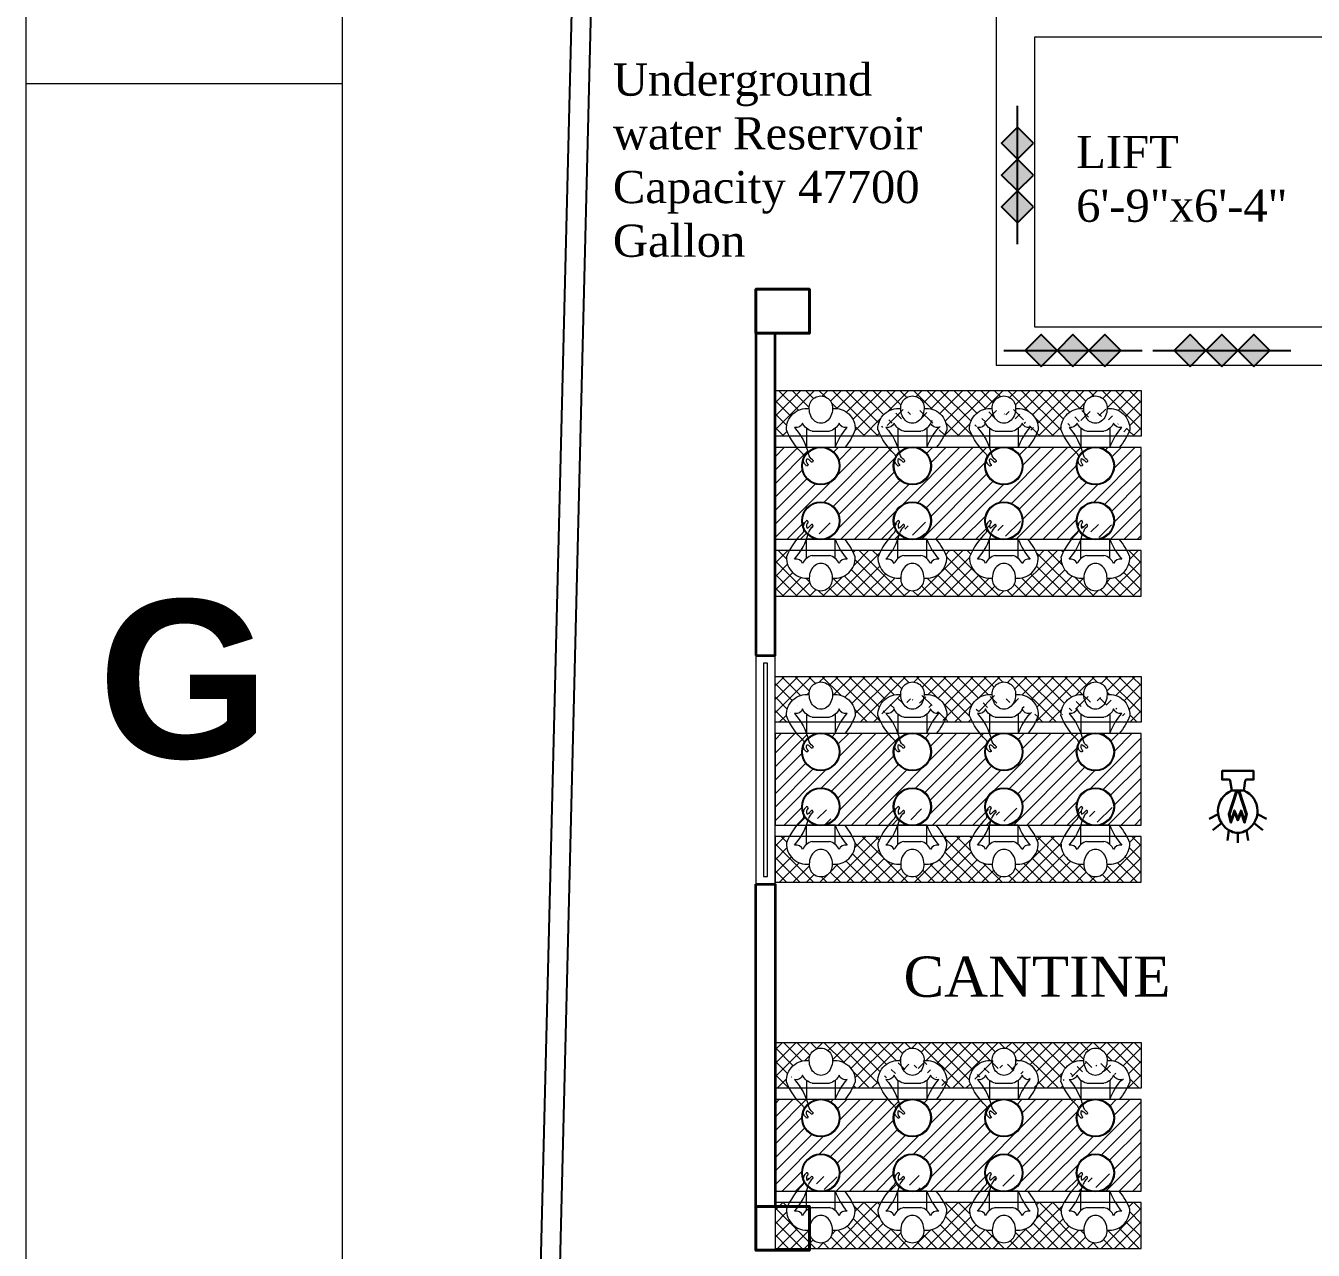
# Model space of a CAD drawing. Header units: inches. Extents: x -250485 to 735580, y -140410 to 288049.
# Drawn here: x 22078.7 to 22416.3, y 21470.8 to 21791.9 of the extents above; entities that cross this region are included whole.
import ezdxf

# ---------------------------------------------------------------- set-up
doc = ezdxf.new("R2010")
doc.units = ezdxf.units.IN
doc.header["$MEASUREMENT"] = 0
for name, color, linetype, lineweight in [('A column', 106, 'Continuous', 40), ('A stair', 210, 'Continuous', 0), ('A WALL', 7, 'Continuous', 35), ('A window', 150, 'Continuous', 0), ('Dim. Road', 7, 'Continuous', 0), ('DIM_WORKING', 7, 'Continuous', 0), ('Emergency Light', 251, 'Continuous', 15), ('Inline', 7, 'Continuous', 0), ('Layer1', 134, 'Continuous', 0), ('MAN', 215, 'Continuous', 0), ('New window', 132, 'Continuous', 35), ('Outline', 7, 'Continuous', 0), ('Scale', 7, 'Continuous', 0), ('Scale_Text', 7, 'Continuous', 0), ('Table', 244, 'Continuous', 0), ('Titelblk', 7, 'Continuous', 25), ('TITLE', 7, 'Continuous', 20)]:
    doc.layers.add(name, color=color, linetype=linetype, lineweight=lineweight)
for name, color, linetype in [('A site line', 7, 'Continuous'), ('BOUNDARY_WALLP1', 7, 'Continuous'), ('fire rated wall', 7, 'Continuous')]:
    doc.layers.add(name, color=color, linetype=linetype)
doc.styles.add('ARCH', font='times.ttf')
doc.styles.get("Standard").update_dxf_attribs({"font": 'arialbd.ttf', "height": 24})

# ---------------------------------------------------------------- blocks, each defined once
blk = doc.blocks.new('A$C410B7781')
at = {"layer": 'A window', "ltscale": 30}
blk.add_lwpolyline([(-51.03998660205979, 7.559126081134308), (-51.03998660205979, 2.559126081134309), (8.960013397940202, 2.559126081134309), (8.960013397940202, 7.559126081134308), (-51.03998660205979, 7.559126081134308)], dxfattribs=at)
blk.add_lwpolyline([(-49.03998660205979, 5.559126081134308), (-49.03998660205979, 4.559126081134308), (6.960013397940202, 4.559126081134308), (6.960013397940202, 5.559126081134308)], close=True, dxfattribs=at)
blk = doc.blocks.new('A$C09397776')
at = {"layer": 'Dim. Road'}
h = blk.add_hatch(dxfattribs=at)
h.set_pattern_fill('ANSI37', color=256, scale=20, style=0)
h.set_pattern_definition([(315, (-26359.04783966094, -17857.67955498254), (-1.767766952966368, -1.767766952966368), []), (225, (-26359.04783966094, -17857.67955498254), (-1.767766952966368, 1.767766952966368), [])])
edge = h.paths.add_edge_path()
edge.add_ellipse((-15.61941888958608, 43.86728897911961), major_axis=(-3.824465016097743, -3.824465016097743), ratio=0.9999999999986215, start_angle=219.0824386951599, end_angle=316.9644912572138)
edge.add_ellipse((-4.798922951860731, 50.06321535939786), major_axis=(12.32887152460546, -12.32887152460546), ratio=0.9999999999997912, start_angle=246.4687264487281, end_angle=252.5456693068054)
edge.add_line((-20.25811776298724, 41.99999999999636), (-27.7754511202329, 41.99999999999636))
edge.add_ellipse((-43.23464593135212, 50.06321535939786), major_axis=(-12.32887152461352, -12.32887152461352), ratio=0.9999999999990136, start_angle=107.4543306931802, end_angle=113.5312735512598)
edge.add_ellipse((-32.38058111040664, 43.86728897911961), major_axis=(3.824465016097614, -3.824465016097614), ratio=0.9999999999989444, start_angle=43.03550874277702, end_angle=141.2748355398732)
edge.add_ellipse((-36.01663316393024, 49.47389356864732), major_axis=(2.159226453881532, -2.159226453881534), ratio=0.9999999999917561, start_angle=40.67287791700416, end_angle=229.2597297158363)
edge.add_ellipse((-39.61941888958609, 43.86728897911961), major_axis=(-3.824465016097743, -3.824465016097743), ratio=0.9999999999986215, start_angle=219.0824386951599, end_angle=316.9644912572138)
edge.add_ellipse((-28.79892295186073, 50.06321535939786), major_axis=(12.32887152460546, -12.32887152460546), ratio=0.9999999999997912, start_angle=246.4687264487281, end_angle=252.5456693068054)
edge.add_line((-44.25811776298724, 42), (-51.77545112022563, 42))
edge.add_ellipse((-67.23464593135213, 50.06321535939786), major_axis=(-12.32887152461352, -12.32887152461352), ratio=0.9999999999990136, start_angle=107.4543306931802, end_angle=113.5312735512598)
edge.add_ellipse((-56.38058111040664, 43.86728897911961), major_axis=(3.824465016097614, -3.824465016097614), ratio=0.9999999999989444, start_angle=43.03550874277702, end_angle=141.2748355398732)
edge.add_ellipse((-60.01663316393024, 49.47389356864732), major_axis=(2.159226453881532, -2.159226453881534), ratio=0.9999999999917561, start_angle=40.67287791700416, end_angle=229.2597297158363)
edge.add_ellipse((-63.61941888958606, 43.86728897911961), major_axis=(-3.824465016097743, -3.824465016097743), ratio=0.9999999999986215, start_angle=219.0824386951599, end_angle=316.9644912572138)
edge.add_ellipse((-52.79892295186072, 50.06321535939786), major_axis=(12.32887152460546, -12.32887152460546), ratio=0.9999999999997912, start_angle=246.4687264487281, end_angle=252.5456693068054)
edge.add_line((-68.2581177629836, 42), (-75.77545112022563, 42.00000000000364))
edge.add_ellipse((-91.23464593135213, 50.06321535939786), major_axis=(-12.32887152461352, -12.32887152461352), ratio=0.9999999999990136, start_angle=107.4543306931802, end_angle=113.5312735512598)
edge.add_ellipse((-80.38058111040664, 43.86728897911961), major_axis=(3.824465016097614, -3.824465016097614), ratio=0.9999999999989444, start_angle=43.03550874277702, end_angle=141.2748355398732)
edge.add_ellipse((-84.01663316393024, 49.47389356864732), major_axis=(2.159226453881532, -2.159226453881534), ratio=0.9999999999917561, start_angle=40.67287791700416, end_angle=229.2597297158363)
edge.add_ellipse((-87.61941888958609, 43.86728897911961), major_axis=(-3.824465016097743, -3.824465016097743), ratio=0.9999999999986215, start_angle=219.0824386951599, end_angle=316.9644912572138)
edge.add_ellipse((-76.79892295186073, 50.06321535939786), major_axis=(12.32887152460546, -12.32887152460546), ratio=0.9999999999997912, start_angle=246.4687264487281, end_angle=252.5456693068054)
edge.add_line((-92.25811776298359, 41.99999999999636), (-96, 42))
edge.add_line((-96, 42), (-96, 54))
edge.add_line((-96, 54), (0, 54))
edge.add_line((0, 54), (0, 42))
edge.add_line((0, 42), (-3.775451120229263, 42))
edge.add_ellipse((-19.23464593135213, 50.06321535939786), major_axis=(-12.32887152461352, -12.32887152461352), ratio=0.9999999999990136, start_angle=107.4543306931802, end_angle=113.5312735512598)
edge.add_ellipse((-8.380581110406638, 43.86728897911961), major_axis=(3.824465016097614, -3.824465016097614), ratio=0.9999999999989444, start_angle=43.03550874277702, end_angle=141.2748355398732)
edge.add_ellipse((-12.01663316393023, 49.47389356864732), major_axis=(2.159226453881532, -2.159226453881534), ratio=0.9999999999917561, start_angle=40.67287791700416, end_angle=229.2597297158363)
h = blk.add_hatch(dxfattribs=at)
h.set_pattern_fill('ANSI31', color=256, scale=20, style=0)
h.set_pattern_definition([(45, (-26359.04783966094, 17911.67955498254), (-1.767766952966368, 1.767766952966368), [])])
edge = h.paths.add_edge_path()
edge.add_arc((-36, 19.79418355154848), 4.794183551552123, -45.844183155410576, 4.348521542851813e-11, ccw=False)
edge.add_ellipse((-16.1398531349223, 20.95448711443896), major_axis=(-12.12609851485918, 12.12609851485918), ratio=0.9999999999986376, start_angle=60.55908460781412, end_angle=65.31754463694847)
edge.add_line((-32.2217875206661, 15.00000000000364), (-12, 15))
edge.add_arc((-12, 19.79418355155212), 4.794183551552123, 180, 270, ccw=False)
edge.add_arc((-12, 19.79418355155212), 4.794183551552123, 0, 180, ccw=False)
edge.add_arc((-12, 19.79418355154848), 4.794183551552123, -45.844183155410576, 4.348521542851813e-11, ccw=False)
edge.add_ellipse((7.860146865077696, 20.95448711443896), major_axis=(-12.12609851485918, 12.12609851485918), ratio=0.9999999999986376, start_angle=60.55908460781412, end_angle=65.31754463694847)
edge.add_line((-8.221787520666112, 15), (3.637978807091713e-12, 15))
edge.add_line((3.638e-12, 15), (0, 39))
edge.add_line((0, 39), (-8.221787520666112, 39))
edge.add_ellipse((7.860146865077696, 33.04551288556104), major_axis=(-12.12609851485918, -12.12609851485918), ratio=0.9999999999986376, start_angle=294.6824553630515, end_angle=298.6651490884914)
edge.add_arc((-12.00000000000364, 34.20581644845152), 5, 26.880474527127603, 47.101955678869786, ccw=False)
edge.add_ellipse((-6.496668456620682, 36.64882565799781), major_axis=(-0.7438983915988749, -0.7438983915988749), ratio=0.9999999999988024, start_angle=276.8864055725563, end_angle=321.7483321821769)
edge.add_ellipse((-9.267025563920466, 35.77560678690498), major_axis=(1.330345823937539, -1.330345823937539), ratio=0.9999999999972016, start_angle=61.27693460762458, end_angle=68.4798283636012, ccw=False)
edge.add_ellipse((-9.267025563920466, 35.77560678690498), major_axis=(1.330345823937539, -1.330345823937539), ratio=0.9999999999972016, start_angle=38.19428221332671, end_angle=61.27693460762455)
edge.add_arc((-12, 34.20581644844424), 5, 4.172306944383308e-11, 24.798073079931385, ccw=False)
edge.add_arc((-12, 34.20581644844788), 5, -180, 0, ccw=False)
edge.add_arc((-12, 34.20581644844788), 5, 106.496575116943, 180, ccw=False)
edge.add_line((-13.41979015140532, 39), (-15.77821247933389, 39))
edge.add_line((-15.77821247933389, 39), (-32.22178752066247, 38.99999999999636))
edge.add_ellipse((-16.1398531349223, 33.04551288556104), major_axis=(-12.12609851485918, -12.12609851485918), ratio=0.9999999999986376, start_angle=294.6824553630515, end_angle=298.6651490884914)
edge.add_arc((-36.00000000000364, 34.20581644845152), 5, 26.880474527127603, 47.101955678869786, ccw=False)
edge.add_ellipse((-30.49666845662069, 36.64882565799781), major_axis=(-0.7438983915988749, -0.7438983915988749), ratio=0.9999999999988024, start_angle=276.8864055725563, end_angle=321.7483321821769)
edge.add_ellipse((-33.26702556392047, 35.77560678690498), major_axis=(1.330345823937539, -1.330345823937539), ratio=0.9999999999972016, start_angle=61.27693460762458, end_angle=68.4798283636012, ccw=False)
edge.add_ellipse((-33.26702556392047, 35.77560678690498), major_axis=(1.330345823937539, -1.330345823937539), ratio=0.9999999999972016, start_angle=38.19428221332671, end_angle=61.27693460762455)
edge.add_arc((-36, 34.2058164484406), 5, 8.338929546880536e-11, 24.79807308034202, ccw=False)
edge.add_arc((-36, 34.20581644844788), 5, -180, 0, ccw=False)
edge.add_arc((-36, 34.20581644844788), 5, 106.496575116943, 180, ccw=False)
edge.add_line((-37.41979015140532, 39), (-39.7782124793339, 39))
edge.add_line((-39.7782124793339, 39), (-56.22178752066611, 39))
edge.add_ellipse((-40.1398531349223, 33.04551288556104), major_axis=(-12.12609851485918, -12.12609851485918), ratio=0.9999999999986376, start_angle=294.6824553630515, end_angle=298.6651490884914)
edge.add_arc((-60.00000000000365, 34.20581644845152), 5, 26.880474527127603, 47.101955678869786, ccw=False)
edge.add_ellipse((-54.49666845662068, 36.64882565799781), major_axis=(-0.7438983915988749, -0.7438983915988749), ratio=0.9999999999988024, start_angle=276.8864055725563, end_angle=321.7483321821769)
edge.add_ellipse((-57.26702556392047, 35.77560678690498), major_axis=(1.330345823937539, -1.330345823937539), ratio=0.9999999999972016, start_angle=61.27693460762458, end_angle=68.4798283636012, ccw=False)
edge.add_ellipse((-57.26702556392047, 35.77560678690498), major_axis=(1.330345823937539, -1.330345823937539), ratio=0.9999999999972016, start_angle=38.19428221332671, end_angle=61.27693460762455)
edge.add_arc((-60, 34.20581644844424), 5, 4.172306944383308e-11, 24.798073079745222, ccw=False)
edge.add_arc((-60, 34.20581644844788), 5, -180, 0, ccw=False)
edge.add_arc((-60, 34.20581644844788), 5, 106.496575116943, 180, ccw=False)
edge.add_line((-61.41979015140532, 39), (-63.77821247933389, 39))
edge.add_line((-63.77821247933389, 39), (-80.22178752066976, 39))
edge.add_ellipse((-64.13985313492229, 33.04551288556104), major_axis=(-12.12609851485918, -12.12609851485918), ratio=0.9999999999986376, start_angle=294.6824553630515, end_angle=298.6651490884914)
edge.add_arc((-84.00000000000364, 34.20581644845152), 5, 26.880474527127603, 47.101955678869786, ccw=False)
edge.add_ellipse((-78.49666845662068, 36.64882565799781), major_axis=(-0.7438983915988749, -0.7438983915988749), ratio=0.9999999999988024, start_angle=276.8864055725563, end_angle=321.7483321821769)
edge.add_ellipse((-81.26702556392046, 35.77560678690498), major_axis=(1.330345823937539, -1.330345823937539), ratio=0.9999999999972016, start_angle=61.27693460762458, end_angle=68.4798283636012, ccw=False)
edge.add_ellipse((-81.26702556392046, 35.77560678690498), major_axis=(1.330345823937539, -1.330345823937539), ratio=0.9999999999972016, start_angle=38.19428221332671, end_angle=61.27693460762455)
edge.add_arc((-84, 34.20581644845152), 5, -4.172306944383308e-11, 24.798073079893527, ccw=False)
edge.add_arc((-84, 34.20581644844788), 5, -180, 0, ccw=False)
edge.add_arc((-84, 34.20581644844788), 5, 106.496575116943, 180, ccw=False)
edge.add_line((-85.41979015140531, 39), (-87.77821247933387, 39))
edge.add_line((-87.77821247933387, 39), (-95.99999999999636, 39))
edge.add_line((-95.99999999999636, 39), (-95.99999999999636, 15))
edge.add_line((-95.99999999999636, 15), (-84, 15))
edge.add_arc((-84, 19.79418355155212), 4.794183551552123, 180, 270, ccw=False)
edge.add_arc((-84, 19.79418355155212), 4.794183551552123, 0, 180, ccw=False)
edge.add_arc((-84, 19.79418355154848), 4.794183551552123, -45.844183155410576, 4.348521542851813e-11, ccw=False)
edge.add_ellipse((-64.13985313492229, 20.95448711443896), major_axis=(-12.12609851485918, 12.12609851485918), ratio=0.9999999999986376, start_angle=60.55908460781412, end_angle=65.31754463694847)
edge.add_line((-80.22178752066611, 15), (-60, 15))
edge.add_arc((-60, 19.79418355155212), 4.794183551552123, 180, 270, ccw=False)
edge.add_arc((-60, 19.79418355155212), 4.794183551552123, 0, 180, ccw=False)
edge.add_arc((-60, 19.79418355154848), 4.794183551552123, -45.844183155410576, 4.348521542851813e-11, ccw=False)
edge.add_ellipse((-40.1398531349223, 20.95448711443896), major_axis=(-12.12609851485918, 12.12609851485918), ratio=0.9999999999986376, start_angle=60.55908460781412, end_angle=65.31754463694847)
edge.add_line((-56.22178752066611, 15), (-36, 15))
edge.add_arc((-36, 19.79418355155212), 4.794183551552123, 180, 270, ccw=False)
edge.add_arc((-36, 19.79418355155212), 4.794183551552123, 0, 180, ccw=False)
h = blk.add_hatch(color=256, dxfattribs=at)
edge = h.paths.add_edge_path(flags=16)
edge.add_arc((-84, 34.20581644844788), 4.794183551552123, 0, 360)
edge = h.paths.add_edge_path()
edge.add_arc((-84, 34.20581644844788), 5, 0, 360)
h = blk.add_hatch(color=256, dxfattribs=at)
edge = h.paths.add_edge_path(flags=16)
edge.add_arc((-60, 34.20581644844788), 4.794183551552123, 0, 360)
edge = h.paths.add_edge_path()
edge.add_arc((-60, 34.20581644844788), 5, 0, 360)
h = blk.add_hatch(color=256, dxfattribs=at)
edge = h.paths.add_edge_path(flags=16)
edge.add_arc((-36, 34.20581644844788), 4.794183551552123, 0, 360)
edge = h.paths.add_edge_path()
edge.add_arc((-36, 34.20581644844788), 5, 0, 360)
h = blk.add_hatch(color=256, dxfattribs=at)
edge = h.paths.add_edge_path(flags=16)
edge.add_arc((-12, 34.20581644844788), 4.794183551552123, 0, 360)
edge = h.paths.add_edge_path()
edge.add_arc((-12, 34.20581644844788), 5, 0, 360)
h = blk.add_hatch(color=256, dxfattribs=at)
edge = h.paths.add_edge_path(flags=16)
edge.add_arc((-84, 19.79418355155212), 4.794183551552123, 0, 360)
edge = h.paths.add_edge_path()
edge.add_arc((-84, 19.79418355155212), 5, 0, 360)
h = blk.add_hatch(color=256, dxfattribs=at)
edge = h.paths.add_edge_path(flags=16)
edge.add_arc((-60, 19.79418355155212), 4.794183551552123, 0, 360)
edge = h.paths.add_edge_path()
edge.add_arc((-60, 19.79418355155212), 5, 0, 360)
h = blk.add_hatch(color=256, dxfattribs=at)
edge = h.paths.add_edge_path(flags=16)
edge.add_arc((-36, 19.79418355155212), 4.794183551552123, 0, 360)
edge = h.paths.add_edge_path()
edge.add_arc((-36, 19.79418355155212), 5, 0, 360)
h = blk.add_hatch(color=256, dxfattribs=at)
edge = h.paths.add_edge_path(flags=16)
edge.add_arc((-12, 19.79418355155212), 4.794183551552123, 0, 360)
edge = h.paths.add_edge_path()
edge.add_arc((-12, 19.79418355155212), 5, 0, 360)
h = blk.add_hatch(dxfattribs=at)
h.set_pattern_fill('ANSI37', color=256, scale=20, style=0)
h.set_pattern_definition([(45, (-26359.04783966094, 17911.67955498254), (-1.767766952966368, 1.767766952966368), []), (135, (-26359.04783966094, 17911.67955498254), (-1.767766952966368, -1.767766952966368), [])])
edge = h.paths.add_edge_path()
edge.add_ellipse((-15.61941888958608, 10.13271102088038), major_axis=(-3.824465016097743, 3.824465016097743), ratio=0.9999999999986215, start_angle=43.03550874278619, end_angle=140.9175613048401, ccw=False)
edge.add_ellipse((-4.798922951860731, 3.936784640602127), major_axis=(12.32887152460546, 12.32887152460546), ratio=0.9999999999997912, start_angle=107.4543306931946, end_angle=113.53127355127191, ccw=False)
edge.add_line((-20.25811776298724, 12.00000000000364), (-27.7754511202329, 12.00000000000364))
edge.add_ellipse((-43.23464593135212, 3.936784640602127), major_axis=(-12.32887152461352, 12.32887152461352), ratio=0.9999999999990136, start_angle=246.4687264487402, end_angle=252.5456693068198, ccw=False)
edge.add_ellipse((-32.38058111040664, 10.13271102088038), major_axis=(3.824465016097614, 3.824465016097614), ratio=0.9999999999989444, start_angle=218.7251644601268, end_angle=316.96449125722296, ccw=False)
edge.add_ellipse((-36.01663316393024, 4.526106431352672), major_axis=(2.159226453881532, 2.159226453881534), ratio=0.9999999999917561, start_angle=130.7402702841637, end_angle=319.32712208299586, ccw=False)
edge.add_ellipse((-39.61941888958609, 10.13271102088038), major_axis=(-3.824465016097743, 3.824465016097743), ratio=0.9999999999986215, start_angle=43.03550874278619, end_angle=140.9175613048401, ccw=False)
edge.add_ellipse((-28.79892295186073, 3.936784640602127), major_axis=(12.32887152460546, 12.32887152460546), ratio=0.9999999999997912, start_angle=107.4543306931946, end_angle=113.53127355127191, ccw=False)
edge.add_line((-44.25811776298724, 12), (-51.77545112022563, 12))
edge.add_ellipse((-67.23464593135213, 3.936784640602127), major_axis=(-12.32887152461352, 12.32887152461352), ratio=0.9999999999990136, start_angle=246.4687264487402, end_angle=252.5456693068198, ccw=False)
edge.add_ellipse((-56.38058111040664, 10.13271102088038), major_axis=(3.824465016097614, 3.824465016097614), ratio=0.9999999999989444, start_angle=218.7251644601268, end_angle=316.96449125722296, ccw=False)
edge.add_ellipse((-60.01663316393024, 4.526106431352672), major_axis=(2.159226453881532, 2.159226453881534), ratio=0.9999999999917561, start_angle=130.7402702841637, end_angle=319.32712208299586, ccw=False)
edge.add_ellipse((-63.61941888958606, 10.13271102088038), major_axis=(-3.824465016097743, 3.824465016097743), ratio=0.9999999999986215, start_angle=43.03550874278619, end_angle=140.9175613048401, ccw=False)
edge.add_ellipse((-52.79892295186072, 3.936784640602127), major_axis=(12.32887152460546, 12.32887152460546), ratio=0.9999999999997912, start_angle=107.4543306931946, end_angle=113.53127355127191, ccw=False)
edge.add_line((-68.2581177629836, 12), (-75.77545112022563, 11.99999999999636))
edge.add_ellipse((-91.23464593135213, 3.936784640602127), major_axis=(-12.32887152461352, 12.32887152461352), ratio=0.9999999999990136, start_angle=246.4687264487402, end_angle=252.5456693068198, ccw=False)
edge.add_ellipse((-80.38058111040664, 10.13271102088038), major_axis=(3.824465016097614, 3.824465016097614), ratio=0.9999999999989444, start_angle=218.7251644601268, end_angle=316.96449125722296, ccw=False)
edge.add_ellipse((-84.01663316393024, 4.526106431352672), major_axis=(2.159226453881532, 2.159226453881534), ratio=0.9999999999917561, start_angle=130.7402702841637, end_angle=319.32712208299586, ccw=False)
edge.add_ellipse((-87.61941888958609, 10.13271102088038), major_axis=(-3.824465016097743, 3.824465016097743), ratio=0.9999999999986215, start_angle=43.03550874278619, end_angle=140.9175613048401, ccw=False)
edge.add_ellipse((-76.79892295186073, 3.936784640602127), major_axis=(12.32887152460546, 12.32887152460546), ratio=0.9999999999997912, start_angle=107.4543306931946, end_angle=113.53127355127191, ccw=False)
edge.add_line((-92.25811776298359, 12.00000000000364), (-96, 12))
edge.add_line((-96, 12), (-96, 0))
edge.add_line((-96, 0), (0, 0))
edge.add_line((0, 0), (0, 12))
edge.add_line((0, 12), (-3.775451120229263, 12))
edge.add_ellipse((-19.23464593135213, 3.936784640602127), major_axis=(-12.32887152461352, 12.32887152461352), ratio=0.9999999999990136, start_angle=246.4687264487402, end_angle=252.5456693068198, ccw=False)
edge.add_ellipse((-8.380581110406638, 10.13271102088038), major_axis=(3.824465016097614, 3.824465016097614), ratio=0.9999999999989444, start_angle=218.7251644601268, end_angle=316.96449125722296, ccw=False)
edge.add_ellipse((-12.01663316393023, 4.526106431352672), major_axis=(2.159226453881532, 2.159226453881534), ratio=0.9999999999917561, start_angle=130.7402702841637, end_angle=319.32712208299586, ccw=False)
for centre, radius in [((-84, 34.20581644844788), 5), ((-84, 34.20581644844788), 4.794183551552123), ((-60, 34.20581644844788), 5), ((-60, 34.20581644844788), 4.794183551552123), ((-36, 34.20581644844788), 5), ((-36, 34.20581644844788), 4.794183551552123), ((-12, 34.20581644844788), 5), ((-12, 34.20581644844788), 4.794183551552123), ((-84, 19.79418355155212), 5), ((-84, 19.79418355155212), 4.794183551552123), ((-60, 19.79418355155212), 5), ((-60, 19.79418355155212), 4.794183551552123), ((-36, 19.79418355155212), 5), ((-36, 19.79418355155212), 4.794183551552123), ((-12, 19.79418355155212), 5), ((-12, 19.79418355155212), 4.794183551552123)]:
    blk.add_circle(centre, radius, dxfattribs=at)
at = {"layer": 'MAN'}
for p, q in [((-87.77821247933387, 44.05974658159538), (-87.77821247933387, 39)), ((-80.22178752066611, 44.05974658159538), (-80.22178752066611, 39)), ((-63.77821247933389, 44.05974658159538), (-63.77821247933389, 39)), ((-56.22178752066611, 44.05974658159538), (-56.22178752066611, 39)), ((-39.7782124793339, 44.05974658159538), (-39.7782124793339, 39)), ((-32.2217875206661, 44.05974658159538), (-32.2217875206661, 39)), ((-15.77821247933389, 44.05974658159538), (-15.77821247933389, 39)), ((-8.221787520666112, 44.05974658159538), (-8.221787520666112, 39)), ((-81.75959284828058, 43.30194720692086), (-86.24040715171942, 43.30194720692086)), ((-57.75959284828059, 43.30194720692086), (-62.24040715171941, 43.30194720692086)), ((-33.75959284828059, 43.30194720692086), (-38.24040715171941, 43.30194720692086)), ((-9.75959284828059, 43.30194720692086), (-14.24040715171941, 43.30194720692086)), ((-87.77821247933387, 39), (-80.22178752066611, 39)), ((-63.77821247933389, 39), (-56.22178752066611, 39)), ((-39.7782124793339, 39), (-32.2217875206661, 39)), ((-15.77821247933389, 39), (-8.221787520666112, 39)), ((-87.77821247933387, 15), (-80.22178752066611, 15)), ((-87.77821247933387, 9.940253418404607), (-87.77821247933387, 15)), ((-80.22178752066611, 9.940253418404607), (-80.22178752066611, 15)), ((-63.77821247933389, 15), (-56.22178752066611, 15)), ((-63.77821247933389, 9.940253418404607), (-63.77821247933389, 15)), ((-56.22178752066611, 9.940253418404607), (-56.22178752066611, 15)), ((-39.7782124793339, 15), (-32.2217875206661, 15)), ((-39.7782124793339, 9.940253418404607), (-39.7782124793339, 15)), ((-32.2217875206661, 9.940253418404607), (-32.2217875206661, 15)), ((-15.77821247933389, 15), (-8.221787520666112, 15)), ((-15.77821247933389, 9.940253418404607), (-15.77821247933389, 15)), ((-8.221787520666112, 9.940253418404607), (-8.221787520666112, 15)), ((-81.75959284828058, 10.69805279307911), (-86.24040715171942, 10.69805279307911)), ((-57.75959284828059, 10.69805279307911), (-62.24040715171941, 10.69805279307911)), ((-33.75959284828059, 10.69805279307911), (-38.24040715171941, 10.69805279307911)), ((-9.75959284828059, 10.69805279307911), (-14.24040715171941, 10.69805279307911))]:
    blk.add_line(p, q, dxfattribs=at)
for centre, major_axis, ratio, start_param, end_param in [((-84.01663316393024, 49.47389356864732), (2.15922645388153, -2.159226453881533), 0.9999999999917561, 0.7098756359134156, 4.00133712577363), ((-60.01663316393024, 49.47389356864732), (2.15922645388153, -2.159226453881533), 0.9999999999917561, 0.7098756359134156, 4.00133712577363), ((-36.01663316393024, 49.47389356864732), (2.15922645388153, -2.159226453881533), 0.9999999999917561, 0.7098756359134156, 4.00133712577363), ((-12.01663316393023, 49.47389356864732), (2.15922645388153, -2.159226453881533), 0.9999999999917561, 0.7098756359134156, 4.00133712577363), ((-87.61941888958609, 43.86728897911961), (-3.824465016097741, -3.824465016097741), 0.9999999999986215, 3.82370988852917, 5.532073984347159), ((-84.01678444161006, 49.19978755310149), (-2.460781e-10, -3.839603214756357), 0.7931162535893208, 4.700072118910248, 7.865365617337269), ((-80.38058111040664, 43.86728897911961), (3.824465016097614, -3.824465016097614), 0.9999999999989444, 0.7511113228322648, 2.465711030384287), ((-63.61941888958606, 43.86728897911961), (-3.824465016097741, -3.824465016097741), 0.9999999999986215, 3.82370988852917, 5.532073984347159), ((-60.01678444161007, 49.19978755310149), (-2.460781e-10, -3.839603214756357), 0.7931162535893208, 4.700072118910248, 7.865365617337269), ((-56.38058111040664, 43.86728897911961), (3.824465016097614, -3.824465016097614), 0.9999999999989444, 0.7511113228322648, 2.465711030384287), ((-39.61941888958609, 43.86728897911961), (-3.824465016097741, -3.824465016097741), 0.9999999999986215, 3.82370988852917, 5.532073984347159), ((-36.01678444161007, 49.19978755310149), (-2.460781e-10, -3.839603214756357), 0.7931162535893208, 4.700072118910248, 7.865365617337269), ((-32.38058111040664, 43.86728897911961), (3.824465016097614, -3.824465016097614), 0.9999999999989444, 0.7511113228322648, 2.465711030384287), ((-15.61941888958608, 43.86728897911961), (-3.824465016097741, -3.824465016097741), 0.9999999999986215, 3.82370988852917, 5.532073984347159), ((-12.01678444161007, 49.19978755310149), (-2.460781e-10, -3.839603214756357), 0.7931162535893208, 4.700072118910248, 7.865365617337269), ((-8.380581110406638, 43.86728897911961), (3.824465016097614, -3.824465016097614), 0.9999999999989444, 0.7511113228322648, 2.465711030384287), ((-90.43831999483885, 45.94099681316585), (1.216868306365284, -1.216868306365284), 0.99999999999584, -1.062111035292164, 0.4917908428321436), ((-103.8601468650777, 33.04551288556104), (-12.12609851483751, -12.12609851483751), 0.9999999999960375, 2.710802540023896, 3.070957055298916), ((-85.46401368719306, 46.81672256047749), (2.545234036165962, -2.545234036165965), 0.999999999999228, 4.318577236473752, 5.28038408717659), ((-82.53598631280694, 46.81672256047749), (-2.545234036170148, -2.545234036170147), 0.999999999998359, 1.00280122000317, 1.964608070705908), ((-64.13985313492229, 33.04551288556104), (-12.12609851485918, -12.12609851485918), 0.9999999999986376, 4.78302457867471, 5.24718850105421), ((-77.5616800051612, 45.94099681316585), (-1.216868306366321, -1.21686830636632), 0.9999999999941036, 5.791394464346718, 7.345296342472488), ((-66.43831999483882, 45.94099681316585), (1.216868306365284, -1.216868306365284), 0.99999999999584, -1.062111035292164, 0.4917908428321436), ((-79.86014686507768, 33.04551288556104), (-12.12609851483751, -12.12609851483751), 0.9999999999960375, 2.710802540023896, 3.070957055298916), ((-61.46401368719306, 46.81672256047749), (2.545234036165962, -2.545234036165965), 0.999999999999228, 4.318577236473752, 5.28038408717659), ((-58.53598631280693, 46.81672256047749), (-2.545234036170148, -2.545234036170147), 0.999999999998359, 1.00280122000317, 1.964608070705908), ((-40.1398531349223, 33.04551288556104), (-12.12609851485918, -12.12609851485918), 0.9999999999986376, 4.78302457867471, 5.24718850105421), ((-53.56168000516118, 45.94099681316585), (-1.216868306366321, -1.21686830636632), 0.9999999999941036, 5.791394464346718, 7.345296342472488), ((-42.43831999483882, 45.94099681316585), (1.216868306365284, -1.216868306365284), 0.99999999999584, -1.062111035292164, 0.4917908428321436), ((-55.8601468650777, 33.04551288556104), (-12.12609851483751, -12.12609851483751), 0.9999999999960375, 2.710802540023896, 3.070957055298916), ((-37.46401368719308, 46.81672256047749), (2.545234036165962, -2.545234036165965), 0.999999999999228, 4.318577236473752, 5.28038408717659), ((-34.53598631280693, 46.81672256047749), (-2.545234036170148, -2.545234036170147), 0.999999999998359, 1.00280122000317, 1.964608070705908), ((-16.1398531349223, 33.04551288556104), (-12.12609851485918, -12.12609851485918), 0.9999999999986376, 4.78302457867471, 5.24718850105421), ((-29.56168000516118, 45.94099681316585), (-1.216868306366321, -1.21686830636632), 0.9999999999941036, 5.791394464346718, 7.345296342472488), ((-18.43831999483882, 45.94099681316585), (1.216868306365284, -1.216868306365284), 0.99999999999584, -1.062111035292164, 0.4917908428321436), ((-31.8601468650777, 33.04551288556104), (-12.12609851483751, -12.12609851483751), 0.9999999999960375, 2.710802540023896, 3.070957055298916), ((-13.46401368719307, 46.81672256047749), (2.545234036165962, -2.545234036165965), 0.999999999999228, 4.318577236473752, 5.28038408717659), ((-10.53598631280692, 46.81672256047749), (-2.545234036170148, -2.545234036170147), 0.999999999998359, 1.00280122000317, 1.964608070705908), ((7.860146865077696, 33.04551288556104), (-12.12609851485918, -12.12609851485918), 0.9999999999986376, 4.78302457867471, 5.24718850105421), ((-5.561680005161178, 45.94099681316585), (-1.216868306366321, -1.21686830636632), 0.9999999999941036, 5.791394464346718, 7.345296342472488), ((-76.79892295186073, 50.06321535939786), (12.32887152460546, -12.32887152460546), 0.9999999999997912, 4.301690779727536, 4.614373847963705), ((-91.23464593135213, 50.06321535939786), (-12.32887152461352, -12.32887152461352), 0.9999999999990136, 1.534760500018854, 1.98149452745184), ((-52.79892295186072, 50.06321535939786), (12.32887152460546, -12.32887152460546), 0.9999999999997912, 4.301690779727536, 4.614373847963705), ((-67.23464593135213, 50.06321535939786), (-12.32887152461352, -12.32887152461352), 0.9999999999990136, 1.534760500018854, 1.98149452745184), ((-28.79892295186073, 50.06321535939786), (12.32887152460546, -12.32887152460546), 0.9999999999997912, 4.301690779727536, 4.614373847963705), ((-43.23464593135212, 50.06321535939786), (-12.32887152461352, -12.32887152461352), 0.9999999999990136, 1.534760500018854, 1.98149452745184), ((-4.798922951860731, 50.06321535939786), (12.32887152460546, -12.32887152460546), 0.9999999999997912, 4.301690779727536, 4.614373847963705), ((-19.23464593135213, 50.06321535939786), (-12.32887152461352, -12.32887152461352), 0.9999999999990136, 1.534760500018854, 1.98149452745184), ((-83.71317556142094, 38.18560233010066), (-2.185140766258919, -2.185140766258919), 0.9999999999976662, 1.445299878237973, 2.064919847453758), ((-78.49666845662068, 36.64882565799781), (-0.7438983915988749, -0.7438983915988749), 0.9999999999988028, 4.832579431253485, 5.61556775937942), ((-59.71317556142094, 38.18560233010066), (-2.185140766258919, -2.185140766258919), 0.9999999999976662, 1.445299878237973, 2.064919847453758), ((-54.49666845662068, 36.64882565799781), (-0.7438983915988749, -0.7438983915988749), 0.9999999999988028, 4.832579431253485, 5.61556775937942), ((-35.71317556142094, 38.18560233010066), (-2.185140766258919, -2.185140766258919), 0.9999999999976662, 1.445299878237973, 2.064919847453758), ((-30.49666845662069, 36.64882565799781), (-0.7438983915988749, -0.7438983915988749), 0.9999999999988028, 4.832579431253485, 5.61556775937942), ((-11.71317556142094, 38.18560233010066), (-2.185140766258919, -2.185140766258919), 0.9999999999976662, 1.445299878237973, 2.064919847453758), ((-6.496668456620682, 36.64882565799781), (-0.7438983915988749, -0.7438983915988749), 0.9999999999988028, 4.832579431253485, 5.61556775937942), ((-81.65850687466809, 35.47823528223671), (0.2195165363992076, -0.2195165363992076), 0.9999999999610376, 2.898489726672042, 5.711491438754848), ((-78.01472012146041, 31.91990000933583), (-3.420265618151357, -3.420265618151357), 0.9999999999731478, 4.442781796796676, 4.759624155095273), ((-80.36712694317613, 34.4577181351633), (-0.2134425236574978, -0.2134425236574978), 0.9999999999887323, 5.292819159547268, 8.027029384682264), ((-81.69742915581809, 35.5134575780321), (-1.014736198393022, -1.014736198393021), 0.9999999999998513, 1.590736801762734, 2.79843265672292), ((-81.26702556392046, 35.77560678690498), (1.330345823937539, -1.330345823937539), 0.9999999999972018, -0.1298370857074547, 1.195198476145442), ((-57.65850687466809, 35.47823528223671), (0.2195165363992076, -0.2195165363992076), 0.9999999999610376, 2.898489726672042, 5.711491438754848), ((-54.0147201214604, 31.91990000933583), (-3.420265618151357, -3.420265618151357), 0.9999999999731478, 4.442781796796676, 4.759624155095273), ((-56.36712694317612, 34.4577181351633), (-0.2134425236574978, -0.2134425236574978), 0.9999999999887323, 5.292819159547268, 8.027029384682264), ((-57.6974291558181, 35.5134575780321), (-1.014736198393022, -1.014736198393021), 0.9999999999998513, 1.590736801762734, 2.79843265672292), ((-57.26702556392047, 35.77560678690498), (1.330345823937539, -1.330345823937539), 0.9999999999972018, -0.1298370857074547, 1.195198476145442), ((-33.65850687466808, 35.47823528223671), (0.2195165363992076, -0.2195165363992076), 0.9999999999610376, 2.898489726672042, 5.711491438754848), ((-30.01472012146042, 31.91990000933583), (-3.420265618151357, -3.420265618151357), 0.9999999999731478, 4.442781796796676, 4.759624155095273), ((-32.36712694317612, 34.4577181351633), (-0.2134425236574978, -0.2134425236574978), 0.9999999999887323, 5.292819159547268, 8.027029384682264), ((-33.6974291558181, 35.5134575780321), (-1.014736198393022, -1.014736198393021), 0.9999999999998513, 1.590736801762734, 2.79843265672292), ((-33.26702556392047, 35.77560678690498), (1.330345823937539, -1.330345823937539), 0.9999999999972018, -0.1298370857074547, 1.195198476145442), ((-9.658506874668092, 35.47823528223671), (0.2195165363992076, -0.2195165363992076), 0.9999999999610376, 2.898489726672042, 5.711491438754848), ((-6.014720121460411, 31.91990000933583), (-3.420265618151357, -3.420265618151357), 0.9999999999731478, 4.442781796796676, 4.759624155095273), ((-8.367126943176117, 34.4577181351633), (-0.2134425236574978, -0.2134425236574978), 0.9999999999887323, 5.292819159547268, 8.027029384682264), ((-9.6974291558181, 35.5134575780321), (-1.014736198393022, -1.014736198393021), 0.9999999999998513, 1.590736801762734, 2.79843265672292), ((-9.267025563920466, 35.77560678690498), (1.330345823937539, -1.330345823937539), 0.9999999999972018, -0.1298370857074547, 1.195198476145442)]:
    blk.add_ellipse(centre, major_axis=major_axis, ratio=ratio, start_param=start_param, end_param=end_param, dxfattribs=at)
at = {"layer": 'MAN', "extrusion": (0, 0, -1)}
for centre, major_axis, ratio, start_param, end_param in [((-81.65850687466809, 18.52176471776328), (0.2195165363992076, 0.2195165363992076), 0.9999999999610376, 2.898489726672042, 5.711491438754848), ((-83.71317556142094, 15.81439766989933), (-2.185140766258919, 2.185140766258919), 0.9999999999976662, 1.445299878237973, 2.064919847453758), ((-78.01472012146041, 22.08009999066417), (-3.420265618151357, 3.420265618151357), 0.9999999999731478, 4.442781796796676, 4.759624155095273), ((-80.36712694317613, 19.54228186483669), (-0.2134425236574978, 0.2134425236574978), 0.9999999999887323, 5.292819159547268, 8.027029384682264), ((-81.69742915581809, 18.4865424219679), (-1.014736198393022, 1.014736198393021), 0.9999999999998513, 1.590736801762734, 2.79843265672292), ((-81.26702556392046, 18.22439321309502), (1.330345823937539, 1.330345823937539), 0.9999999999972018, -0.1298370857074547, 1.195198476145442), ((-78.49666845662068, 17.35117434200219), (-0.7438983915988749, 0.7438983915988749), 0.9999999999988028, 4.832579431253485, 5.61556775937942), ((-57.65850687466809, 18.52176471776328), (0.2195165363992076, 0.2195165363992076), 0.9999999999610376, 2.898489726672042, 5.711491438754848), ((-59.71317556142094, 15.81439766989933), (-2.185140766258919, 2.185140766258919), 0.9999999999976662, 1.445299878237973, 2.064919847453758), ((-54.0147201214604, 22.08009999066417), (-3.420265618151357, 3.420265618151357), 0.9999999999731478, 4.442781796796676, 4.759624155095273), ((-56.36712694317612, 19.54228186483669), (-0.2134425236574978, 0.2134425236574978), 0.9999999999887323, 5.292819159547268, 8.027029384682264), ((-57.6974291558181, 18.4865424219679), (-1.014736198393022, 1.014736198393021), 0.9999999999998513, 1.590736801762734, 2.79843265672292), ((-57.26702556392047, 18.22439321309502), (1.330345823937539, 1.330345823937539), 0.9999999999972018, -0.1298370857074547, 1.195198476145442), ((-54.49666845662068, 17.35117434200219), (-0.7438983915988749, 0.7438983915988749), 0.9999999999988028, 4.832579431253485, 5.61556775937942), ((-33.65850687466808, 18.52176471776328), (0.2195165363992076, 0.2195165363992076), 0.9999999999610376, 2.898489726672042, 5.711491438754848), ((-35.71317556142094, 15.81439766989933), (-2.185140766258919, 2.185140766258919), 0.9999999999976662, 1.445299878237973, 2.064919847453758), ((-30.01472012146042, 22.08009999066417), (-3.420265618151357, 3.420265618151357), 0.9999999999731478, 4.442781796796676, 4.759624155095273), ((-32.36712694317612, 19.54228186483669), (-0.2134425236574978, 0.2134425236574978), 0.9999999999887323, 5.292819159547268, 8.027029384682264), ((-33.6974291558181, 18.4865424219679), (-1.014736198393022, 1.014736198393021), 0.9999999999998513, 1.590736801762734, 2.79843265672292), ((-33.26702556392047, 18.22439321309502), (1.330345823937539, 1.330345823937539), 0.9999999999972018, -0.1298370857074547, 1.195198476145442), ((-30.49666845662069, 17.35117434200219), (-0.7438983915988749, 0.7438983915988749), 0.9999999999988028, 4.832579431253485, 5.61556775937942), ((-9.658506874668092, 18.52176471776328), (0.2195165363992076, 0.2195165363992076), 0.9999999999610376, 2.898489726672042, 5.711491438754848), ((-11.71317556142094, 15.81439766989933), (-2.185140766258919, 2.185140766258919), 0.9999999999976662, 1.445299878237973, 2.064919847453758), ((-6.014720121460411, 22.08009999066417), (-3.420265618151357, 3.420265618151357), 0.9999999999731478, 4.442781796796676, 4.759624155095273), ((-8.367126943176117, 19.54228186483669), (-0.2134425236574978, 0.2134425236574978), 0.9999999999887323, 5.292819159547268, 8.027029384682264), ((-9.6974291558181, 18.4865424219679), (-1.014736198393022, 1.014736198393021), 0.9999999999998513, 1.590736801762734, 2.79843265672292), ((-9.267025563920466, 18.22439321309502), (1.330345823937539, 1.330345823937539), 0.9999999999972018, -0.1298370857074547, 1.195198476145442), ((-6.496668456620682, 17.35117434200219), (-0.7438983915988749, 0.7438983915988749), 0.9999999999988028, 4.832579431253485, 5.61556775937942), ((-103.8601468650777, 20.95448711443896), (-12.12609851483751, 12.12609851483751), 0.9999999999960375, 2.710802540023896, 3.070957055298916), ((-64.13985313492229, 20.95448711443896), (-12.12609851485918, 12.12609851485918), 0.9999999999986376, 4.78302457867471, 5.24718850105421), ((-79.86014686507768, 20.95448711443896), (-12.12609851483751, 12.12609851483751), 0.9999999999960375, 2.710802540023896, 3.070957055298916), ((-40.1398531349223, 20.95448711443896), (-12.12609851485918, 12.12609851485918), 0.9999999999986376, 4.78302457867471, 5.24718850105421), ((-55.8601468650777, 20.95448711443896), (-12.12609851483751, 12.12609851483751), 0.9999999999960375, 2.710802540023896, 3.070957055298916), ((-16.1398531349223, 20.95448711443896), (-12.12609851485918, 12.12609851485918), 0.9999999999986376, 4.78302457867471, 5.24718850105421), ((-31.8601468650777, 20.95448711443896), (-12.12609851483751, 12.12609851483751), 0.9999999999960375, 2.710802540023896, 3.070957055298916), ((7.860146865077696, 20.95448711443896), (-12.12609851485918, 12.12609851485918), 0.9999999999986376, 4.78302457867471, 5.24718850105421), ((-87.61941888958609, 10.13271102088038), (-3.824465016097741, 3.824465016097741), 0.9999999999986215, 3.82370988852917, 5.532073984347159), ((-85.46401368719306, 7.183277439522498), (2.545234036165962, 2.545234036165965), 0.999999999999228, 4.318577236473752, 5.28038408717659), ((-82.53598631280694, 7.183277439522498), (-2.545234036170148, 2.545234036170147), 0.999999999998359, 1.00280122000317, 1.964608070705908), ((-80.38058111040664, 10.13271102088038), (3.824465016097614, 3.824465016097614), 0.9999999999989444, 0.7511113228322648, 2.465711030384287), ((-63.61941888958606, 10.13271102088038), (-3.824465016097741, 3.824465016097741), 0.9999999999986215, 3.82370988852917, 5.532073984347159), ((-61.46401368719306, 7.183277439522498), (2.545234036165962, 2.545234036165965), 0.999999999999228, 4.318577236473752, 5.28038408717659), ((-58.53598631280693, 7.183277439522498), (-2.545234036170148, 2.545234036170147), 0.999999999998359, 1.00280122000317, 1.964608070705908), ((-56.38058111040664, 10.13271102088038), (3.824465016097614, 3.824465016097614), 0.9999999999989444, 0.7511113228322648, 2.465711030384287), ((-39.61941888958609, 10.13271102088038), (-3.824465016097741, 3.824465016097741), 0.9999999999986215, 3.82370988852917, 5.532073984347159), ((-37.46401368719308, 7.183277439522498), (2.545234036165962, 2.545234036165965), 0.999999999999228, 4.318577236473752, 5.28038408717659), ((-34.53598631280693, 7.183277439522498), (-2.545234036170148, 2.545234036170147), 0.999999999998359, 1.00280122000317, 1.964608070705908), ((-32.38058111040664, 10.13271102088038), (3.824465016097614, 3.824465016097614), 0.9999999999989444, 0.7511113228322648, 2.465711030384287), ((-15.61941888958608, 10.13271102088038), (-3.824465016097741, 3.824465016097741), 0.9999999999986215, 3.82370988852917, 5.532073984347159), ((-13.46401368719307, 7.183277439522498), (2.545234036165962, 2.545234036165965), 0.999999999999228, 4.318577236473752, 5.28038408717659), ((-10.53598631280692, 7.183277439522498), (-2.545234036170148, 2.545234036170147), 0.999999999998359, 1.00280122000317, 1.964608070705908), ((-8.380581110406638, 10.13271102088038), (3.824465016097614, 3.824465016097614), 0.9999999999989444, 0.7511113228322648, 2.465711030384287), ((-90.43831999483885, 8.059003186834161), (1.216868306365284, 1.216868306365284), 0.99999999999584, -1.062111035292164, 0.4917908428321436), ((-84.01678444161006, 4.800212446898513), (-2.460781e-10, 3.839603214756357), 0.7931162535893208, 4.700072118910248, 7.865365617337269), ((-77.5616800051612, 8.059003186834161), (-1.216868306366321, 1.21686830636632), 0.9999999999941036, 5.791394464346718, 7.345296342472488), ((-66.43831999483882, 8.059003186834161), (1.216868306365284, 1.216868306365284), 0.99999999999584, -1.062111035292164, 0.4917908428321436), ((-60.01678444161007, 4.800212446898513), (-2.460781e-10, 3.839603214756357), 0.7931162535893208, 4.700072118910248, 7.865365617337269), ((-53.56168000516118, 8.059003186834161), (-1.216868306366321, 1.21686830636632), 0.9999999999941036, 5.791394464346718, 7.345296342472488), ((-42.43831999483882, 8.059003186834161), (1.216868306365284, 1.216868306365284), 0.99999999999584, -1.062111035292164, 0.4917908428321436), ((-36.01678444161007, 4.800212446898513), (-2.460781e-10, 3.839603214756357), 0.7931162535893208, 4.700072118910248, 7.865365617337269), ((-29.56168000516118, 8.059003186834161), (-1.216868306366321, 1.21686830636632), 0.9999999999941036, 5.791394464346718, 7.345296342472488), ((-18.43831999483882, 8.059003186834161), (1.216868306365284, 1.216868306365284), 0.99999999999584, -1.062111035292164, 0.4917908428321436), ((-12.01678444161007, 4.800212446898513), (-2.460781e-10, 3.839603214756357), 0.7931162535893208, 4.700072118910248, 7.865365617337269), ((-5.561680005161178, 8.059003186834161), (-1.216868306366321, 1.21686830636632), 0.9999999999941036, 5.791394464346718, 7.345296342472488), ((-84.01663316393024, 4.526106431352672), (2.15922645388153, 2.159226453881533), 0.9999999999917561, 0.7098756359134156, 4.00133712577363), ((-60.01663316393024, 4.526106431352672), (2.15922645388153, 2.159226453881533), 0.9999999999917561, 0.7098756359134156, 4.00133712577363), ((-36.01663316393024, 4.526106431352672), (2.15922645388153, 2.159226453881533), 0.9999999999917561, 0.7098756359134156, 4.00133712577363), ((-12.01663316393023, 4.526106431352672), (2.15922645388153, 2.159226453881533), 0.9999999999917561, 0.7098756359134156, 4.00133712577363)]:
    blk.add_ellipse(centre, major_axis=major_axis, ratio=ratio, start_param=start_param, end_param=end_param, dxfattribs=at)
at = {"layer": 'MAN', "extrusion": (0, 0, -0.9999999999999998)}
for centre, major_axis, ratio, start_param, end_param in [((-76.79892295186073, 3.936784640602127), (12.32887152460546, 12.32887152460546), 0.9999999999997912, 4.301690779727536, 4.614373847963705), ((-91.23464593135213, 3.936784640602127), (-12.32887152461352, 12.32887152461352), 0.9999999999990136, 1.534760500018854, 1.98149452745184), ((-52.79892295186072, 3.936784640602127), (12.32887152460546, 12.32887152460546), 0.9999999999997912, 4.301690779727536, 4.614373847963705), ((-67.23464593135213, 3.936784640602127), (-12.32887152461352, 12.32887152461352), 0.9999999999990136, 1.534760500018854, 1.98149452745184), ((-28.79892295186073, 3.936784640602127), (12.32887152460546, 12.32887152460546), 0.9999999999997912, 4.301690779727536, 4.614373847963705), ((-43.23464593135212, 3.936784640602127), (-12.32887152461352, 12.32887152461352), 0.9999999999990136, 1.534760500018854, 1.98149452745184), ((-4.798922951860731, 3.936784640602127), (12.32887152460546, 12.32887152460546), 0.9999999999997912, 4.301690779727536, 4.614373847963705), ((-19.23464593135213, 3.936784640602127), (-12.32887152461352, 12.32887152461352), 0.9999999999990136, 1.534760500018854, 1.98149452745184)]:
    blk.add_ellipse(centre, major_axis=major_axis, ratio=ratio, start_param=start_param, end_param=end_param, dxfattribs=at)
at = {"layer": 'Table'}
for points in [[(-96, 54), (-96, 42), (0, 42), (0, 54)], [(-96, 39), (-96, 15), (0, 15), (0, 39)], [(-96, 0), (-96, 12), (0, 12), (0, 0)]]:
    blk.add_lwpolyline(points, close=True, dxfattribs=at)
blk = doc.blocks.new('bfg')
at = {"layer": 'fire rated wall'}
h = blk.add_hatch(color=1, dxfattribs=at)
h.dxf.hatch_style = 1
h.paths.add_polyline_path([(9432308.674082786, -5613534.505642245), (9432321.426479785, -5613547.258039244), (9432334.178876786, -5613534.505642245)])
h.paths.add_polyline_path([(9432334.178876786, -5613534.505642245), (9432321.426479785, -5613521.753245245), (9432308.674082786, -5613534.505642245)])
h.paths.add_polyline_path([(9432334.178876786, -5613534.505642245), (9432359.683670785, -5613534.505642245), (9432346.931273786, -5613521.753245245)])
h.paths.add_polyline_path([(9432334.178876786, -5613534.505642245), (9432346.931273786, -5613547.258039244), (9432359.683670785, -5613534.505642245)])
at = {"layer": 'fire rated wall', "color": 1, "elevation": 4.752381534793134e-10}
for points in [[(9432321.426479785, -5613547.258039244), (9432334.178876786, -5613534.505642245), (9432321.426479785, -5613521.753245245), (9432308.674082786, -5613534.505642245)], [(9432346.931273786, -5613547.258039244), (9432359.683670785, -5613534.505642245), (9432346.931273786, -5613521.753245245), (9432334.178876786, -5613534.505642245)]]:
    blk.add_lwpolyline(points, close=True, dxfattribs=at)
blk.add_lwpolyline([(9432291.670886785, -5613534.505642245), (9432376.686866786, -5613534.505642245)], dxfattribs=at)
blk = doc.blocks.new('3HR RATE')
at = {"layer": 'fire rated wall', "xscale": 1.292997314696549, "yscale": 1.292997314696549, "zscale": 1.292997314696549}
for p in [(-12191616.17044229, 7245476.705624639), (-12191583.19281213, 7245476.705624639)]:
    blk.add_blockref('bfg', p, dxfattribs=at)
blk = doc.blocks.new('A$C16DB04AD')
at = {"layer": 'Emergency Light', "color": 154, "lineweight": 30}
for p, q in [((-6.537825528983376, -14.3932823043433), (-9.586205916086328, -15.97797261748929)), ((6.53782552893972, -14.3932823043433), (9.58620591602812, -15.97797261748929)), ((-5.430884954985231, -17.39914926863275), (-8.325307155027986, -19.7678718053503)), ((-2.947855078673456, -19.77826723671751), (-3.460393636632944, -23.21708098362433)), ((-2.91038304567337e-11, -20.70360844238894), (-2.91038304567337e-11, -24)), ((2.9478550786298, -19.77826723671751), (3.460393636589288, -23.21708098362433)), ((5.430884954927024, -17.39914926863275), (8.32530715498433, -19.7678718053503))]:
    blk.add_line(p, q, dxfattribs=at)
blk.add_lwpolyline([(-1.99680266190262, -6.567560826137196), (-2.489697232274921, -3.279178763215896, 0.3712780056704896), (-2.944603238065611, -2.887376694125123), (-5.249217542688712, -2.887376694125123), (-5.249217542688712, 0), (5.249217542688712, 0), (5.249217542688712, -2.887376694125123), (2.944603238065611, -2.887376694125123, 0.3712780056704896), (2.489697232274921, -3.279178763215896), (1.99680266190262, -6.567560826137196)], format="xyb", dxfattribs=at)
at = {"layer": 'Emergency Light', "color": 1, "lineweight": 30}
blk.add_lwpolyline([(-0.4329040910961339, -6.573705076996703), (-3.010552231469774, -14.48153607931454), (-2.28318827264593, -17.27446631714702), (-1.096346872873255, -13.9076215242967), (0, -16.50271311466349), (1.096346872873255, -13.9076215242967), (2.283188272660482, -17.27446631714702), (3.010552231469774, -14.48153607931454), (0.4273372012394248, -6.573705076996703)], dxfattribs=at)
blk.add_lwpolyline([(0.4273372012394248, -7.282025628781412, 0.6903614861504281), (-0.4329040910961339, -7.282025628781412), (-2.747414040059084, -14.4957025636686), (-2.247088542950223, -16.41685110662365), (-1.117494048405206, -13.21240496687824), (0, -15.85755266516935), (1.117494048405206, -13.21240496687824), (2.247088542950223, -16.41685110662365), (2.747414040073636, -14.4957025636686), (0.4273372012394248, -7.282025628781412)], format="xyb", dxfattribs=at)
at = {"layer": 'Emergency Light', "color": 154, "lineweight": 30}
blk.add_lwpolyline([(-2.021739374991739, -6.577722929127049), (1.99680266190262, -6.567560826137196)], dxfattribs=at)
for centre, radius, start, end in [((0.7757337109651417, -13.40674541570479), 7.379797001880024, 112.0671366794404, 245.9766584055333), ((-0.7757337109651417, -13.40674541570479), 7.379797001880024, 294.0233415944667, 67.93286331978692), ((-2.91038304567337e-11, -15.96131014602724), 4.742298296318141, 241.9689034068913, 298.0310965931087)]:
    blk.add_arc(centre, radius, start, end, dxfattribs=at)
blk = doc.blocks.new('PAGE')
at = {"layer": 'Inline', "color": 252, "lineweight": 15}
blk.add_lwpolyline([(178051640.6285096, 22656441.10754292), (178051640.6285096, 22657235.78731616), (178050505.3636819, 22657235.78731616), (178050505.3636819, 22656441.10754292)], close=True, dxfattribs=at)
at = {"layer": 'Outline', "color": 252, "lineweight": 15}
blk.add_lwpolyline([(178050483.4184364, 22657252.6568916), (178050483.4184364, 22656424.237967)], dxfattribs=at)
at = {"layer": 'Scale', "color": 252, "lineweight": 9}
blk.add_line((178050483.4184364, 22656755.66557418), (178050505.3636819, 22656755.66557418), dxfattribs=at)
at = {"layer": 'Scale_Text', "color": 252, "lineweight": 13, "insert": (178050494.3910547, 22656714.27464663), "char_height": 10.97262277884799, "width": 8.360260747659858, "attachment_point": 5}
blk.add_mtext('G', dxfattribs=at)
blk = doc.blocks.new('Title')
at = {"layer": 'Titelblk', "color": 3, "linetype": 'Continuous', "lineweight": 0, "xscale": 3.014611567961765, "yscale": 3.014611567959946, "zscale": 3.014611567966516}
blk.add_blockref('PAGE', (-536855255.8332108, -68388223.95801476), dxfattribs=at)

msp = doc.modelspace()

# ---------------------------------------------------------------- linework, layer by layer
at = {"layer": 'A column', "color": 7, "lineweight": -3, "extrusion": (-7.616520261710669e-17, 0.0003970924791171314, 0.9999999211587784)}
for points, elevation in [([(22270.19430732768, 21711.31669241241), (22284.19430732768, 21711.31669241241), (22284.19430732766, 21722.81669241245), (22270.19430732768, 21722.81669241245)], -0.9792407907609704), ([(22270.19430732772, 21482.31669241243), (22284.19430732772, 21482.31669241243), (22284.19430732772, 21470.81669241238), (22270.19430732772, 21470.81669241238)], -0.9792407907610023)]:
    msp.add_lwpolyline(points, close=True, dxfattribs=dict(at, elevation=elevation))
at = {"layer": 'A column', "color": 7, "extrusion": (-1e-16, 0.0003970924791171, 0.9999999211587784)}
for points, elevation in [([(22270.19430732767, 21711.31669241241), (22284.19430732767, 21711.31669241241), (22284.19430732766, 21722.8166924124), (22270.19430732766, 21722.8166924124)], -0.9792407907607572), ([(22270.19430732771, 21482.31669241238), (22284.19430732771, 21482.31669241238), (22284.19430732772, 21470.81669241239), (22270.19430732772, 21470.81669241239)], -0.9792407907607625)]:
    msp.add_lwpolyline(points, close=True, dxfattribs=dict(at, elevation=elevation))
at = {"layer": 'A site line', "color": 7, "ltscale": 30, "elevation": -11.61091691791745}
for points in [[(22207.16079086335, 21197.58422858327), (22234.13391084503, 22291.01460811121), (24734.61118644406, 22343.076003059), (24725.77106951254, 21985.95516186095)], [(22212.15927023896, 21197.46092435974), (22239.01457021837, 22286.11514266107), (24729.48321580183, 22337.96815209575), (24720.77260069204, 21986.07889322511)]]:
    msp.add_lwpolyline(points, dxfattribs=at)
at = {"layer": 'A WALL', "color": 7, "lineweight": -3, "ltscale": 30, "elevation": -9.553483306235483}
for points in [[(22270.19430732769, 21626.81460151524), (22275.19430732768, 21626.81460151524), (22275.19430732768, 21711.31455342082), (22270.19430732769, 21711.31455342082)], [(22270.19430732769, 21566.81460151524), (22275.19430732772, 21566.81460151524), (22275.19430732772, 21482.31460987112), (22270.19430732769, 21482.31460987112)]]:
    msp.add_lwpolyline(points, close=True, dxfattribs=at)
at = {"layer": 'A WALL', "color": 7, "ltscale": 30, "elevation": -9.553483306235483}
for points in [[(22270.19430732769, 21626.81460151525), (22275.19430732767, 21626.81460151525), (22275.19430732767, 21711.31455342082), (22270.19430732769, 21711.31455342082)], [(22270.19430732769, 21566.81460151525), (22275.19430732771, 21566.81460151525), (22275.19430732771, 21482.31460987113), (22270.19430732769, 21482.31460987113)]]:
    msp.add_lwpolyline(points, close=True, dxfattribs=at)
at = {"layer": 'DIM_WORKING', "color": 7, "lineweight": 5, "ltscale": 30, "elevation": -9.701904012345903}
for points in [[(22434.1943073277, 21774.96698749299), (22434.1943073277, 21798.96698749299), (22333.1943073277, 21798.96698749299), (22333.1943073277, 21702.96698749299), (22424.1943073277, 21702.96698749299)], [(22424.1943073277, 21774.96698749302), (22424.1943073277, 21788.96698749299), (22343.1943073277, 21788.96698749299), (22343.1943073277, 21712.96698749299), (22424.1943073277, 21712.96698749299)]]:
    msp.add_lwpolyline(points, dxfattribs=at)

# ---------------------------------------------------------------- block references
at = {"layer": 'Dim. Road', "color": 7, "rotation": 180}
for p in [(22275.19430732768, 21696.31455342082, -9.506325328629032), (22275.19430732768, 21621.31455342082, -9.553483306235483), (22275.19430732768, 21525.31455342082, -9.553483306235483)]:
    msp.add_blockref('A$C09397776', p, dxfattribs=at)
at = {"layer": 'Emergency Light', "lineweight": 30, "xscale": 0.7868064756185049, "yscale": 0.7868064756185049, "zscale": 0.7868064756213451}
msp.add_blockref('A$C16DB04AD', (22396.53335260908, 21596.53848665307), dxfattribs=at)
at = {"layer": 'Layer1', "xscale": 0.2533935670508072, "yscale": 0.2533935670508072, "zscale": 0.2533935670521235, "rotation": 90}
msp.add_blockref('3HR RATE', (19093.24437367378, 20642.14891129396), dxfattribs=at)
at = {"layer": 'Layer1', "xscale": 0.2533935670508072, "yscale": 0.2533935670526262, "zscale": 0.2533935670521235}
for p in [(21242.67126783302, 24952.33842627076, -9.553483306235483), (21281.7295972024, 24952.33842627067, -9.553483306235483)]:
    msp.add_blockref('3HR RATE', p, dxfattribs=at)
at = {"layer": 'New window', "color": 7, "lineweight": -3, "ltscale": 30, "rotation": 270}
msp.add_blockref('A$C410B7781', (22267.63518124656, 21575.77461491318, -9.553483306235483), dxfattribs=at)
at = {"layer": 'New window', "color": 7, "ltscale": 30, "rotation": 270}
msp.add_blockref('A$C410B7781', (22267.63518124656, 21575.77461491318, -9.553483306235483), dxfattribs=at)
at = {"layer": 'TITLE', "xscale": 1.253909077960998, "yscale": 1.253909077960998, "zscale": 1.253909067584736}
msp.add_blockref('Title', (150239.2937368705, 130749.3240600132), dxfattribs=at)

# ---------------------------------------------------------------- texts
at = {"layer": 'A stair', "color": 7, "ltscale": 30, "insert": (22232.66750737291, 21782.03938140185), "char_height": 8.448, "width": 92.73406909098384, "attachment_point": 1, "style": 'ARCH'}
msp.add_mtext('Underground\\Pwater Reservoir \\PCapacity 47700 Gallon ', dxfattribs=at)
at = {"layer": 'A stair', "color": 7, "lineweight": 5, "ltscale": 30, "insert": (22354.1517057481, 21763.05204480937, -9.701907329409165), "char_height": 8.448, "width": 13.93971729792655, "attachment_point": 1, "style": 'ARCH'}
msp.add_mtext('LIFT 6\'-9"x6\'-4"', dxfattribs=at)
at = {"layer": 'BOUNDARY_WALLP1', "color": 7, "lineweight": -3, "ltscale": 30, "insert": (22308.89834683857, 21547.84644849701, -9.701904012345906), "char_height": 10.56, "width": 83.1801735613204, "attachment_point": 1, "style": 'ARCH'}
msp.add_mtext('CANTINE', dxfattribs=at)

doc.saveas('drawing.dxf')
